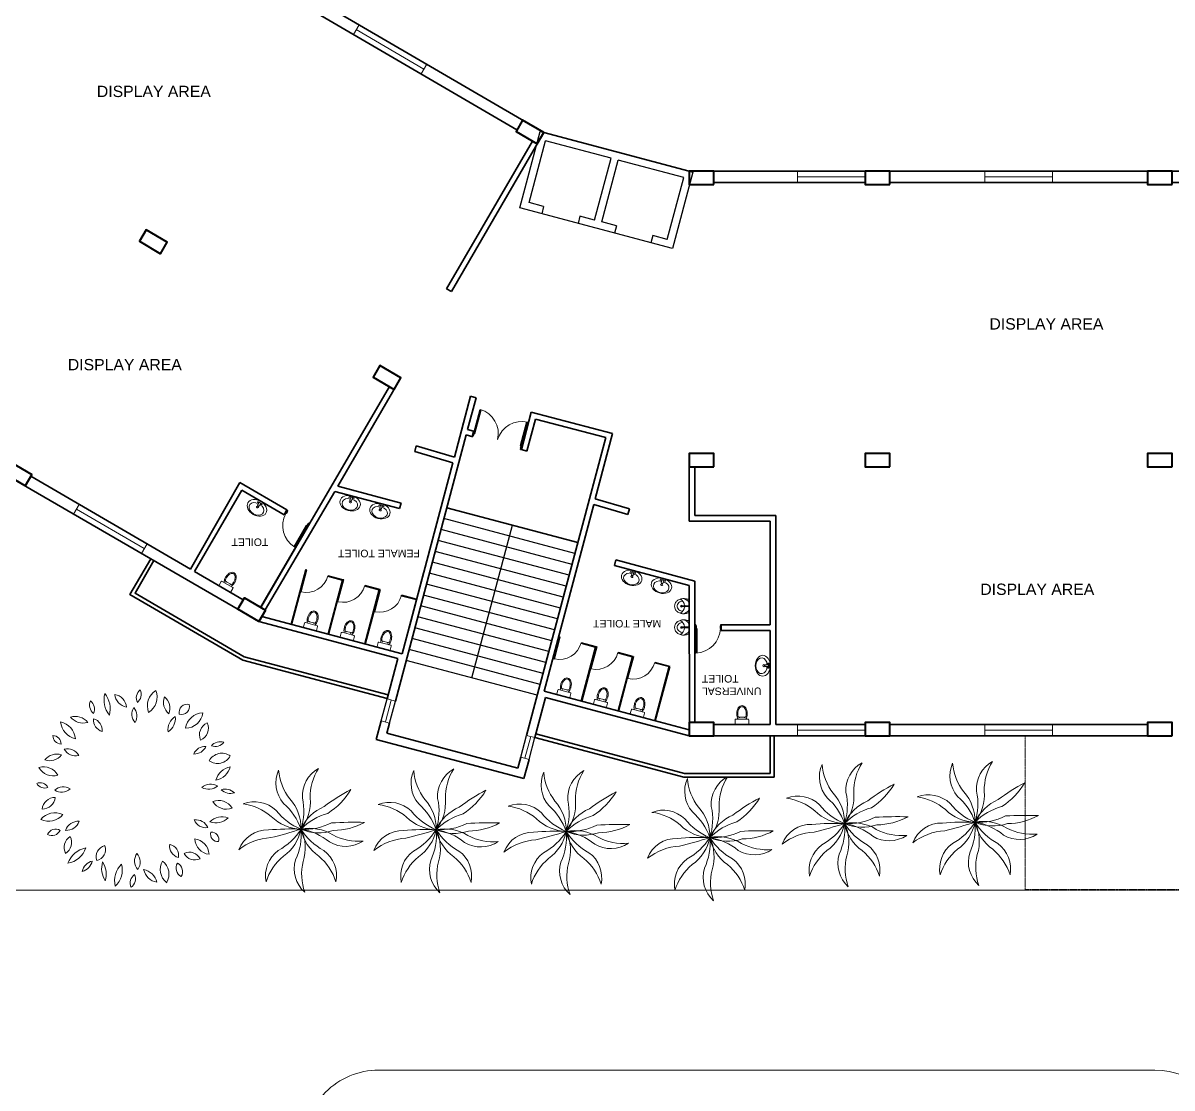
# Model space of a CAD drawing. Header units: millimetres. Extents: x 3079 to 579737, y 1565 to 1161826.
# Drawn here: x 73948 to 104477, y 1095166 to 1123462 of the extents above; entities that cross this region are included whole.
import ezdxf

# ---------------------------------------------------------------- set-up
doc = ezdxf.new("R2010")
doc.units = ezdxf.units.MM
doc.linetypes.add('DASHED2', pattern=[9.525, 6.35, -3.175])
for name, color, linetype, lineweight in [('1', 7, 'Continuous', 35), ('A_COL', 250, 'Continuous', 40), ('A_ELE1', 250, 'Continuous', 20), ('A_WIN-DOR', 250, 'Continuous', 30), ('ABOVE', 252, 'DASHED2', 9), ('DOOR', 250, 'Continuous', 15), ('IG-Area', 250, 'Continuous', 30), ('partition', 253, 'Continuous', 5), ('TWOWHEELER', 250, 'Continuous', 9), ('WINDOW', 252, 'Continuous', 15)]:
    doc.layers.add(name, color=color, linetype=linetype, lineweight=lineweight)
doc.layers.add('FURNITURE', color=253, linetype='Continuous', lineweight=5, transparency=0.05)
doc.layers.add('TREES', color=72, linetype='Continuous', lineweight=5, transparency=0.05)
doc.styles.get("Standard").update_dxf_attribs({"font": 'arial.ttf'})

msp = doc.modelspace()

# ---------------------------------------------------------------- linework, layer by layer
for p, q in [((87149, 1118548), (87689, 1120577)), ((87689, 1120577), (89719, 1120037)), ((89719, 1120037), (87689, 1120577)), ((87394, 1118690), (87831, 1120333)), ((89571, 1119870), (87831, 1120333)), ((89134, 1118227), (89571, 1119870)), ((89327, 1118176), (89764, 1119818)), ((89719, 1120037), (91748, 1119498)), ((91503, 1119356), (89764, 1119818)), ((91748, 1119498), (91208, 1117468)), ((91066, 1117713), (91503, 1119356)), ((87781, 1118587), (87394, 1118690)), ((87781, 1118587), (87729, 1118394)), ((89179, 1118008), (87149, 1118548)), ((88747, 1118330), (88696, 1118137)), ((89134, 1118227), (88747, 1118330)), ((91208, 1117468), (89179, 1118008)), ((89714, 1118073), (89327, 1118176)), ((89714, 1118073), (89662, 1117879)), ((90680, 1117816), (90628, 1117622)), ((91066, 1117713), (90680, 1117816)), ((88690, 1109658), (85211, 1110583)), ((88613, 1109368), (85132, 1110294)), ((85871, 1106062), (86950, 1110121)), ((88536, 1109078), (85055, 1110004)), ((88381, 1108498), (84901, 1109424)), ((88459, 1108788), (84978, 1109714)), ((88304, 1108208), (84824, 1109134)), ((88227, 1107918), (84747, 1108844)), ((88150, 1107628), (84670, 1108554)), ((88073, 1107338), (84593, 1108264)), ((87996, 1107049), (84516, 1107974)), ((87919, 1106759), (84438, 1107684)), ((87842, 1106469), (84361, 1107394)), ((87765, 1106179), (84284, 1107105)), ((87687, 1105889), (84207, 1106815)), ((87610, 1105599), (84130, 1106525)), ((87609, 1105599), (84130, 1106525)), ((83466, 1104922), (83620, 1105502)), ((83688, 1104863), (83842, 1105443)), ((87172, 1103956), (87327, 1104536)), ((87395, 1103897), (87549, 1104477))]:
    msp.add_line(p, q)
at = {"layer": '1'}
for p, q in [((87786, 1120552), (67054, 1132643)), ((87073, 1120620), (81439, 1123906)), ((87786, 1120552), (85329, 1116324)), ((91652, 1119523), (87786, 1120552)), ((87481, 1120325), (85200, 1116400)), ((87635, 1120292), (87635, 1120292)), ((91652, 1119523), (108827, 1119523)), ((91652, 1119523), (96352, 1119523)), ((104152, 1119523), (103852, 1119523)), ((104152, 1119523), (104477, 1119523)), ((92302, 1119223), (96327, 1119223)), ((96977, 1119223), (103827, 1119223)), ((104477, 1119223), (108827, 1119223)), ((85200, 1116400), (85329, 1116324)), ((82312, 1111154), (83987, 1114030)), ((81566, 1110171), (83682, 1113804)), ((85842, 1113545), (85411, 1111924)), ((85987, 1113507), (85762, 1112661)), ((85987, 1113507), (85842, 1113545)), ((87189, 1112127), (87454, 1113123)), ((89615, 1112557), (87454, 1113123)), ((87334, 1112088), (87561, 1112940)), ((89432, 1112450), (87561, 1112940)), ((85724, 1112516), (83842, 1105443)), ((85901, 1112469), (85724, 1112516)), ((85918, 1112620), (85762, 1112661)), ((85880, 1112475), (85918, 1112620)), ((89153, 1110818), (89615, 1112557)), ((84396, 1112224), (84358, 1112079)), ((85411, 1111924), (84396, 1112224)), ((89432, 1112450), (87327, 1104536)), ((85372, 1111779), (84358, 1112079)), ((87334, 1112088), (87189, 1112127)), ((92302, 1112023), (91652, 1112023)), ((85372, 1111779), (84022, 1106701)), ((91652, 1111723), (91652, 1110226)), ((91802, 1111673), (91802, 1110376)), ((73726, 1111327), (78292, 1108674)), ((74158, 1111424), (78395, 1108952)), ((78395, 1108952), (79708, 1111254)), ((79708, 1111254), (80961, 1110524)), ((78504, 1108889), (79762, 1111049)), ((79762, 1111049), (80885, 1110394)), ((80380, 1107866), (82231, 1111018)), ((82231, 1111018), (83956, 1110563)), ((82312, 1111154), (83994, 1110708)), ((83994, 1110708), (83956, 1110563)), ((87793, 1105706), (89114, 1110673)), ((90020, 1110405), (89114, 1110673)), ((90059, 1110550), (89153, 1110818)), ((80885, 1110394), (80961, 1110524)), ((88689, 1109658), (85211, 1110583)), ((90059, 1110550), (90020, 1110405)), ((91652, 1110376), (91652, 1110376)), ((91802, 1110376), (93952, 1110376)), ((93952, 1104823), (93952, 1110376)), ((80263, 1107935), (81566, 1110171)), ((81566, 1110171), (81566, 1110171)), ((91652, 1110226), (93802, 1110226)), ((93802, 1107473), (93802, 1110226)), ((80262, 1107935), (81163, 1109479)), ((81157, 1109470), (81157, 1109470)), ((89698, 1109196), (89660, 1109051)), ((89698, 1109196), (91802, 1108636)), ((78504, 1108889), (79800, 1108133)), ((81074, 1107484), (81460, 1108933)), ((81086, 1107480), (81472, 1108930)), ((81460, 1108933), (81472, 1108930)), ((81481, 1108928), (81493, 1108924)), ((84207, 1107392), (84591, 1108842)), ((89660, 1109051), (91652, 1108521)), ((80692, 1108672), (80692, 1108672)), ((82048, 1108764), (82435, 1108661)), ((82051, 1108776), (82450, 1108670)), ((82052, 1107223), (82435, 1108661)), ((82064, 1107220), (82450, 1108670)), ((82459, 1108667), (82471, 1108664)), ((83026, 1108504), (83413, 1108401)), ((83029, 1108516), (83427, 1108410)), ((91655, 1104873), (91652, 1108521)), ((91802, 1107323), (91802, 1108636)), ((83030, 1106963), (83413, 1108401)), ((83042, 1106960), (83427, 1108410)), ((84004, 1108244), (84007, 1108256)), ((84004, 1108244), (84391, 1108141)), ((84007, 1108256), (84394, 1108153)), ((80294, 1107691), (84022, 1106701)), ((80337, 1107765), (80337, 1107765)), ((80216, 1107557), (83906, 1106575)), ((91652, 1107403), (91652, 1107403)), ((91802, 1104873), (91802, 1107323)), ((92502, 1107323), (92502, 1107473)), ((92502, 1107473), (93802, 1107473)), ((92502, 1107323), (93802, 1107323)), ((93802, 1104823), (93802, 1107323)), ((88175, 1107144), (88206, 1107135)), ((88178, 1107155), (88221, 1107144)), ((88200, 1107235), (88200, 1107235)), ((88203, 1107247), (88203, 1107247)), ((88776, 1106984), (89163, 1106881)), ((88779, 1106995), (89177, 1106889)), ((91652, 1107253), (91652, 1107253)), ((88780, 1105443), (89163, 1106881)), ((88792, 1105440), (89177, 1106889)), ((89754, 1106724), (90141, 1106621)), ((89757, 1106735), (90155, 1106629)), ((83906, 1106575), (83620, 1105502)), ((89758, 1105183), (90141, 1106621)), ((89770, 1105180), (90155, 1106629)), ((90732, 1106464), (91119, 1106361)), ((90735, 1106475), (91133, 1106369)), ((90736, 1104923), (91119, 1106361)), ((90748, 1104920), (91133, 1106369)), ((87832, 1105540), (87549, 1104477)), ((87793, 1105706), (91652, 1104679)), ((87832, 1105540), (91652, 1104524)), ((83466, 1104922), (83334, 1104429)), ((83688, 1104863), (83616, 1104592)), ((87095, 1103666), (83616, 1104592)), ((87575, 1104574), (91524, 1103523)), ((93802, 1104823), (92302, 1104823)), ((96327, 1104823), (93952, 1104823)), ((103827, 1104823), (96977, 1104823)), ((103827, 1104823), (100452, 1104823)), ((87258, 1103385), (83334, 1104429)), ((87549, 1104477), (91510, 1103423)), ((104477, 1104523), (91652, 1104523)), ((93802, 1104523), (91652, 1104523)), ((91802, 1104523), (91802, 1104523)), ((93802, 1103523), (93802, 1104523)), ((93902, 1103423), (93902, 1104523)), ((87172, 1103956), (87095, 1103666)), ((87395, 1103897), (87258, 1103385)), ((93902, 1103423), (91510, 1103423)), ((93802, 1103523), (91524, 1103523))]:
    msp.add_line(p, q, dxfattribs=at)
for points in [[(77341, 1109227), (76788, 1108276), (79790, 1106532), (83623, 1105512)], [(77428, 1109177), (76925, 1108312), (79829, 1106625), (83648, 1105609)], [(78292, 1108674), (78292, 1108674), (80202, 1107565)]]:
    msp.add_lwpolyline(points, dxfattribs=at)
at = {"layer": 'A_COL'}
for points in [[(87610, 1120249), (87786, 1120552), (87224, 1120879), (87048, 1120577)], [(92302, 1119173), (92302, 1119523), (91652, 1119523), (91652, 1119173)], [(96977, 1119173), (96977, 1119523), (96327, 1119523), (96327, 1119173)], [(104477, 1119173), (104477, 1119523), (103827, 1119523), (103827, 1119173)], [(77605, 1117333), (77782, 1117636), (77220, 1117963), (77044, 1117661)], [(83811, 1113728), (83987, 1114030), (83426, 1114358), (83250, 1114056)], [(92302, 1111673), (92302, 1112023), (91652, 1112023), (91652, 1111673)], [(96977, 1111673), (96977, 1112023), (96327, 1112023), (96327, 1111673)], [(104477, 1111673), (104477, 1112023), (103827, 1112023), (103827, 1111673)], [(74183, 1111466), (74006, 1111164), (73445, 1111491), (73621, 1111794)], [(80392, 1107859), (80216, 1107557), (79654, 1107884), (79831, 1108186)], [(92302, 1104523), (92302, 1104873), (91652, 1104873), (91652, 1104523)], [(96977, 1104523), (96977, 1104873), (96327, 1104873), (96327, 1104523)], [(104477, 1104523), (104477, 1104873), (103827, 1104873), (103827, 1104523)]]:
    msp.add_lwpolyline(points, close=True, dxfattribs=at)
at = {"layer": 'A_ELE1'}
for p, q in [((92656, 1103423), (92643, 1103423)), ((74390, 1100423), (60552, 1100423))]:
    msp.add_line(p, q, dxfattribs=at)
msp.add_lwpolyline([(87830, 1105534), (87830, 1105534)], close=True, dxfattribs=at)
at = {"layer": 'A_ELE1', "transparency": 33554687}
for centre, start, end in [((85901, 1112547), 346.8467, 73.3625), ((87207, 1112200), 76.8465, 163.3623), ((81526, 1110107), 151.5186, 238.0344), ((91803, 1107398), 271.742, 358.2578)]:
    msp.add_arc(centre, 676, start, end, dxfattribs=at)
at = {"layer": 'A_WIN-DOR', "transparency": 33554687}
for p, q in [((85926, 1112562), (86094, 1113195)), ((85951, 1112555), (86119, 1113188)), ((87168, 1112232), (87336, 1112864)), ((87192, 1112225), (87361, 1112858)), ((85907, 1112576), (85880, 1112475)), ((85901, 1112469), (85910, 1112500)), ((85928, 1112571), (85907, 1112576)), ((85910, 1112500), (85919, 1112498)), ((85919, 1112498), (85935, 1112559)), ((85928, 1112571), (85934, 1112593)), ((86559, 1112393), (86562, 1112402)), ((86559, 1112393), (86559, 1112393)), ((86562, 1112402), (86562, 1112402)), ((87167, 1112166), (87183, 1112228)), ((87176, 1112163), (87167, 1112166)), ((87168, 1112132), (87176, 1112163)), ((87216, 1112228), (87189, 1112127)), ((87195, 1112234), (87201, 1112256)), ((87195, 1112234), (87216, 1112228)), ((80927, 1110422), (80908, 1110433)), ((80932, 1110429), (80927, 1110422)), ((80972, 1110480), (80940, 1110424)), ((80980, 1110512), (80964, 1110485)), ((80964, 1110485), (80972, 1110480)), ((81476, 1110112), (81146, 1109547)), ((81498, 1110100), (81168, 1109533)), ((81493, 1110092), (81482, 1110072)), ((81522, 1110160), (81490, 1110104)), ((81493, 1110092), (81513, 1110080)), ((81513, 1110080), (81566, 1110171)), ((81530, 1110155), (81522, 1110160)), ((81546, 1110182), (81530, 1110155)), ((91802, 1107368), (91802, 1107473)), ((91824, 1107368), (91802, 1107368)), ((91824, 1107473), (91824, 1107441)), ((91824, 1107441), (91834, 1107441)), ((91824, 1107377), (91824, 1106722)), ((91824, 1107368), (91824, 1107345)), ((91834, 1107441), (91834, 1107377)), ((91850, 1107377), (91850, 1106723)), ((92479, 1107441), (92470, 1107441)), ((92470, 1107441), (92470, 1107377)), ((92479, 1107473), (92479, 1107441)), ((92479, 1107377), (92479, 1107368)), ((92479, 1107368), (92502, 1107368))]:
    msp.add_line(p, q, dxfattribs=at)
at = {"layer": 'A_WIN-DOR'}
for p, q in [((85901, 1112469), (85880, 1112475)), ((87168, 1112132), (87189, 1112127)), ((80908, 1110433), (80961, 1110524)), ((80961, 1110524), (80980, 1110512)), ((81546, 1110182), (81566, 1110171)), ((91824, 1107473), (91802, 1107473)), ((92502, 1107473), (92479, 1107473)), ((92502, 1107368), (92502, 1107473))]:
    msp.add_line(p, q, dxfattribs=at)
at = {"layer": 'A_WIN-DOR', "transparency": 33554687}
for points in [[(85926, 1112562), (85951, 1112555)], [(86559, 1112393), (86559, 1112393)], [(87192, 1112225), (87168, 1112232)], [(80932, 1110429), (80940, 1110424)], [(81498, 1110100), (81476, 1110112)], [(91824, 1107377), (91850, 1107377)], [(92479, 1107377), (92470, 1107377)]]:
    msp.add_lwpolyline(points, dxfattribs=at)
at = {"layer": 'ABOVE', "ltscale": 0.25}
for p, q in [((100572, 1100442), (100572, 1104523)), ((100572, 1100423), (100572, 1102523)), ((100572, 1100442), (109080, 1100442)), ((100572, 1100423), (109080, 1100423))]:
    msp.add_line(p, q, dxfattribs=at)
at = {"layer": 'DOOR'}
for p, q in [((81481, 1108928), (81327, 1108348)), ((81493, 1108924), (81339, 1108345)), ((81481, 1108928), (81493, 1108924)), ((82459, 1108667), (82305, 1108088)), ((82471, 1108664), (82317, 1108084)), ((82459, 1108667), (82471, 1108664)), ((81327, 1108348), (81339, 1108345)), ((83436, 1108403), (83282, 1107823)), ((83448, 1108400), (83293, 1107820)), ((83436, 1108403), (83448, 1108400)), ((82305, 1108088), (82317, 1108084)), ((83282, 1107823), (83293, 1107820)), ((88209, 1107147), (88055, 1106567)), ((88221, 1107144), (88066, 1106564)), ((88209, 1107147), (88221, 1107144)), ((89187, 1106887), (89033, 1106307)), ((89199, 1106884), (89044, 1106304)), ((89187, 1106887), (89199, 1106884)), ((88055, 1106567), (88066, 1106564)), ((90165, 1106627), (90011, 1106047)), ((90177, 1106624), (90022, 1106044)), ((90165, 1106627), (90177, 1106624)), ((89033, 1106307), (89044, 1106304)), ((90011, 1106047), (90022, 1106044))]:
    msp.add_line(p, q, dxfattribs=at)
at = {"layer": 'FURNITURE'}
for p, q in [((80199, 1110681), (80138, 1110717)), ((80175, 1110729), (80189, 1110753)), ((80214, 1110706), (80175, 1110729)), ((80224, 1110724), (80181, 1110649)), ((80189, 1110753), (80306, 1110685)), ((80263, 1110702), (80219, 1110626)), ((80263, 1110702), (80224, 1110724)), ((80299, 1110622), (80238, 1110658)), ((80292, 1110661), (80252, 1110684)), ((80306, 1110685), (80292, 1110661)), ((82646, 1110812), (82576, 1110830)), ((82609, 1110852), (82616, 1110879)), ((82653, 1110840), (82609, 1110852)), ((82616, 1110879), (82747, 1110844)), ((82658, 1110860), (82636, 1110776)), ((82701, 1110849), (82658, 1110860)), ((82701, 1110849), (82679, 1110765)), ((82757, 1110782), (82688, 1110801)), ((82740, 1110817), (82696, 1110829)), ((82747, 1110844), (82740, 1110817)), ((83400, 1110642), (83408, 1110668)), ((83445, 1110630), (83400, 1110642)), ((83408, 1110668), (83539, 1110634)), ((83450, 1110650), (83427, 1110566)), ((83493, 1110638), (83450, 1110650)), ((83493, 1110638), (83470, 1110554)), ((83539, 1110634), (83531, 1110607)), ((83437, 1110602), (83368, 1110620)), ((83549, 1110572), (83480, 1110590)), ((83531, 1110607), (83487, 1110618)), ((90126, 1108830), (90057, 1108849)), ((90089, 1108870), (90096, 1108897)), ((90133, 1108858), (90089, 1108870)), ((90096, 1108897), (90227, 1108862)), ((90138, 1108878), (90116, 1108794)), ((90181, 1108867), (90138, 1108878)), ((90181, 1108867), (90159, 1108783)), ((90237, 1108800), (90168, 1108819)), ((90220, 1108835), (90176, 1108847)), ((90227, 1108862), (90220, 1108835)), ((79215, 1108620), (79161, 1108526)), ((79167, 1108502), (79447, 1108339)), ((79520, 1108463), (79240, 1108626)), ((79488, 1108540), (79323, 1108636)), ((79337, 1108609), (79346, 1108623)), ((79343, 1108606), (79337, 1108609)), ((79352, 1108620), (79343, 1108606)), ((79346, 1108623), (79352, 1108620)), ((79459, 1108557), (79451, 1108543)), ((79451, 1108543), (79457, 1108539)), ((79457, 1108539), (79465, 1108553)), ((79465, 1108553), (79459, 1108557)), ((90917, 1108620), (90848, 1108638)), ((90881, 1108660), (90888, 1108687)), ((90925, 1108648), (90881, 1108660)), ((90888, 1108687), (91019, 1108652)), ((90930, 1108668), (90908, 1108584)), ((90973, 1108656), (90930, 1108668)), ((90973, 1108656), (90950, 1108572)), ((91029, 1108590), (90960, 1108608)), ((91012, 1108625), (90967, 1108637)), ((91019, 1108652), (91012, 1108625)), ((79472, 1108345), (79526, 1108438)), ((91526, 1107980), (91466, 1107980)), ((91526, 1107956), (91466, 1107956)), ((91642, 1107980), (91544, 1107980)), ((91544, 1107973), (91544, 1107973)), ((91544, 1107963), (91544, 1107963)), ((91642, 1107980), (91545, 1107980)), ((91642, 1107956), (91545, 1107956)), ((91642, 1107956), (91545, 1107956)), ((91641, 1108143), (91642, 1107793)), ((91652, 1107973), (91642, 1107973)), ((91652, 1107963), (91642, 1107963)), ((91652, 1107973), (91652, 1107963)), ((91641, 1107578), (91642, 1107228)), ((81428, 1107520), (81400, 1107416)), ((81413, 1107394), (81726, 1107310)), ((81763, 1107449), (81450, 1107533)), ((81712, 1107515), (81527, 1107564)), ((81548, 1107542), (81552, 1107558)), ((81555, 1107540), (81548, 1107542)), ((81552, 1107558), (81559, 1107556)), ((81559, 1107556), (81555, 1107540)), ((81679, 1107524), (81675, 1107508)), ((81675, 1107508), (81682, 1107506)), ((81686, 1107522), (81679, 1107524)), ((81682, 1107506), (81686, 1107522)), ((81748, 1107323), (81775, 1107427)), ((82741, 1107189), (82428, 1107273)), ((82690, 1107255), (82505, 1107304)), ((82526, 1107282), (82530, 1107298)), ((82533, 1107280), (82526, 1107282)), ((82530, 1107298), (82537, 1107296)), ((82537, 1107296), (82533, 1107280)), ((91526, 1107415), (91466, 1107415)), ((91526, 1107391), (91466, 1107391)), ((91642, 1107415), (91544, 1107415)), ((91544, 1107408), (91544, 1107408)), ((91544, 1107398), (91544, 1107398)), ((91642, 1107415), (91545, 1107415)), ((91642, 1107391), (91545, 1107391)), ((91642, 1107391), (91545, 1107391)), ((91652, 1107408), (91642, 1107408)), ((91652, 1107398), (91642, 1107398)), ((91652, 1107408), (91652, 1107398)), ((82406, 1107260), (82378, 1107155)), ((82391, 1107133), (82704, 1107050)), ((82657, 1107264), (82653, 1107248)), ((82653, 1107248), (82660, 1107246)), ((82664, 1107262), (82657, 1107264)), ((82660, 1107246), (82664, 1107262)), ((82726, 1107063), (82753, 1107167)), ((83384, 1107000), (83356, 1106895)), ((83719, 1106929), (83406, 1107012)), ((83668, 1106995), (83483, 1107044)), ((83504, 1107022), (83508, 1107037)), ((83511, 1107020), (83504, 1107022)), ((83508, 1107037), (83515, 1107036)), ((83515, 1107036), (83511, 1107020)), ((83635, 1107004), (83631, 1106988)), ((83631, 1106988), (83638, 1106986)), ((83642, 1107002), (83635, 1107004)), ((83638, 1106986), (83642, 1107002)), ((83369, 1106873), (83682, 1106790)), ((83704, 1106803), (83731, 1106907)), ((93758, 1106407), (93671, 1106407)), ((93758, 1106363), (93671, 1106363)), ((93708, 1106407), (93708, 1106478)), ((93708, 1106291), (93708, 1106363)), ((93737, 1106407), (93737, 1106452)), ((93737, 1106452), (93765, 1106452)), ((93737, 1106317), (93737, 1106363)), ((93758, 1106363), (93758, 1106407)), ((93765, 1106452), (93765, 1106317)), ((93765, 1106317), (93737, 1106317)), ((88491, 1105669), (88178, 1105752)), ((88440, 1105735), (88255, 1105784)), ((88276, 1105762), (88280, 1105777)), ((88283, 1105760), (88276, 1105762)), ((88280, 1105777), (88287, 1105775)), ((88287, 1105775), (88283, 1105760)), ((88156, 1105740), (88128, 1105635)), ((88141, 1105613), (88454, 1105530)), ((88407, 1105743), (88403, 1105728)), ((88403, 1105728), (88410, 1105726)), ((88414, 1105742), (88407, 1105743)), ((88410, 1105726), (88414, 1105742)), ((88476, 1105543), (88503, 1105647)), ((89134, 1105479), (89106, 1105375)), ((89469, 1105409), (89156, 1105492)), ((89418, 1105475), (89233, 1105524)), ((89254, 1105501), (89258, 1105517)), ((89261, 1105500), (89254, 1105501)), ((89258, 1105517), (89265, 1105515)), ((89265, 1105515), (89261, 1105500)), ((89385, 1105483), (89381, 1105468)), ((89381, 1105468), (89388, 1105466)), ((89392, 1105481), (89385, 1105483)), ((89388, 1105466), (89392, 1105481)), ((89119, 1105353), (89432, 1105270)), ((89454, 1105282), (89481, 1105387)), ((90112, 1105219), (90084, 1105115)), ((90447, 1105149), (90134, 1105232)), ((90396, 1105214), (90211, 1105264)), ((90232, 1105241), (90236, 1105257)), ((90239, 1105239), (90232, 1105241)), ((90236, 1105257), (90243, 1105255)), ((90243, 1105255), (90239, 1105239)), ((90363, 1105223), (90359, 1105208)), ((90359, 1105208), (90366, 1105206)), ((90370, 1105221), (90363, 1105223)), ((90366, 1105206), (90370, 1105221)), ((90097, 1105093), (90410, 1105010)), ((90432, 1105022), (90459, 1105127)), ((92872, 1104949), (92872, 1104841)), ((93214, 1104967), (92890, 1104967)), ((93147, 1105018), (92956, 1105018)), ((92982, 1105002), (92982, 1105018)), ((92982, 1105018), (92989, 1105018)), ((92989, 1105002), (92982, 1105002)), ((92989, 1105018), (92989, 1105002)), ((93114, 1105018), (93114, 1105002)), ((93121, 1105018), (93114, 1105018)), ((93114, 1105002), (93121, 1105002)), ((93121, 1105002), (93121, 1105018)), ((93232, 1104841), (93232, 1104949)), ((92890, 1104823), (93214, 1104823))]:
    msp.add_line(p, q, dxfattribs=at)
for centre, radius in [((91445, 1107968), 23.7), ((91535, 1107968), 14.9), ((91445, 1107403), 23.7), ((91535, 1107403), 14.9)]:
    msp.add_circle(centre, radius, dxfattribs=at)
for centre, radius, start, end in [((79617, 1108574), 330, 134.6749, 149.7481), ((79549, 1108643), 233, 116.7165, 134.6749), ((79549, 1108643), 204, 116.7165, 134.6749), ((79517, 1108706), 162, 92.2478, 116.7165), ((79517, 1108706), 134, 92.2478, 116.7165), ((79514, 1108775), 93.1, 59.7481, 92.2478), ((79514, 1108775), 64.3, 59.7481, 92.2478), ((79514, 1108775), 64.3, 27.2483, 59.7481), ((79514, 1108775), 93.1, 27.2483, 59.7481), ((79453, 1108743), 134, 2.7796, 27.2483), ((79453, 1108743), 162, 2.7796, 27.2483), ((79176, 1108517), 18, 149.7481, 239.7481), ((79231, 1108611), 18, 59.7481, 149.7481), ((79523, 1108599), 233, 164.8212, 180.6515), ((79617, 1108574), 330, 149.7481, 164.8212), ((79523, 1108599), 204, 164.8212, 169.5721), ((79617, 1108574), 301, 149.7481, 164.8212), ((79617, 1108574), 301, 134.6749, 149.7481), ((79357, 1108696), 233, 298.8446, 314.6749), ((79357, 1108696), 204, 309.924, 314.6749), ((79289, 1108765), 301, 314.6749, 329.7481), ((79289, 1108765), 330, 314.6749, 329.7481), ((79289, 1108765), 301, 329.7481, 344.8212), ((79289, 1108765), 330, 329.7481, 344.8212), ((79382, 1108740), 204, 344.8212, 2.7796), ((79382, 1108740), 233, 344.8212, 2.7796), ((79456, 1108354), 18, 239.7481, 329.7481), ((79511, 1108447), 18, 329.7481, 59.7481), ((91433, 1107968), 173, 153.8996, 180.0477), ((91433, 1107968), 173, 180.0477, 206.1958), ((91466, 1107952), 210, 130.2027, 153.8996), ((91466, 1107984), 210, 206.1958, 229.8926), ((91433, 1107968), 108, 153.8996, 180.0477), ((91433, 1107968), 108, 180.0477, 206.1958), ((91488, 1107926), 243, 109.3112, 130.2027), ((91466, 1107952), 145, 130.2027, 153.8996), ((91466, 1107984), 145, 206.1958, 229.8926), ((91488, 1107926), 178, 109.3112, 130.2027), ((91327, 1107972), 199, 2.263, 66.692), ((91327, 1107964), 199, 293.4034, 357.8323), ((91502, 1107886), 285, 90.0477, 109.3112), ((91502, 1107886), 220, 97.0617, 109.3112), ((91445, 1107968), 14.1, 90.0477, 270.0477), ((91445, 1107968), 14.1, 270.0477, 90.0477), ((91455, 1107942), 229, 35.5197, 83.8921), ((91502, 1107886), 285, 70.7841, 90.0477), ((91535, 1107968), 10, 90.0477, 270.0477), ((91535, 1107968), 10, 90.0477, 270.0477), ((91535, 1107968), 10, 270.0477, 90.0477), ((91535, 1107968), 10, 270.0477, 90.0477), ((91480, 1107652), 517, 71.8392, 77.0814), ((81827, 1107582), 330, 165.1045, 180.1776), ((81730, 1107582), 233, 180.1776, 196.0079), ((81827, 1107582), 330, 150.0314, 165.1045), ((81827, 1107582), 301, 165.1045, 180.1776), ((81730, 1107582), 204, 180.1776, 184.9285), ((81827, 1107582), 301, 150.0314, 165.1045), ((81743, 1107631), 233, 132.073, 150.0314), ((81743, 1107631), 204, 132.073, 150.0314), ((81696, 1107683), 162, 107.6043, 132.073), ((81696, 1107683), 134, 107.6043, 132.073), ((81675, 1107749), 93.1, 75.1045, 107.6043), ((81675, 1107749), 64.3, 75.1045, 107.6043), ((81675, 1107749), 64.3, 42.6047, 75.1045), ((81675, 1107749), 93.1, 42.6047, 75.1045), ((81460, 1107680), 301, 330.0314, 345.1045), ((81624, 1107702), 134, 18.136, 42.6047), ((81624, 1107702), 162, 18.136, 42.6047), ((81460, 1107680), 330, 330.0314, 345.1045), ((81557, 1107680), 204, 0.1776, 18.136), ((81460, 1107680), 301, 345.1045, 0.1776), ((81557, 1107680), 233, 0.1776, 18.136), ((81460, 1107680), 330, 345.1045, 0.1776), ((82653, 1107489), 93.1, 75.1045, 107.6043), ((82653, 1107489), 93.1, 42.6047, 75.1045), ((91488, 1108010), 243, 229.8926, 250.7841), ((91488, 1107361), 243, 109.3112, 130.2027), ((91488, 1108010), 178, 229.8926, 250.7841), ((91327, 1107407), 199, 2.263, 66.692), ((91502, 1108050), 285, 250.7841, 270.0477), ((91502, 1107321), 285, 90.0477, 109.3112), ((91502, 1108050), 220, 250.7841, 263.0337), ((91455, 1107994), 229, 274.8869, 324.6725), ((91455, 1107377), 229, 35.5197, 83.8921), ((91502, 1108050), 285, 270.0477, 289.3112), ((91502, 1107321), 285, 70.7841, 90.0477), ((91480, 1108285), 517, 283.0139, 288.2562), ((91480, 1107087), 517, 71.8392, 77.0814), ((81417, 1107411), 18, 165.1045, 255.1045), ((81445, 1107515), 18, 75.1045, 165.1045), ((81544, 1107631), 233, 314.2011, 330.0314), ((81544, 1107631), 204, 325.2805, 330.0314), ((81730, 1107328), 18, 255.1045, 345.1045), ((81758, 1107432), 18, 345.1045, 75.1045), ((82423, 1107255), 18, 75.1045, 165.1045), ((82805, 1107322), 330, 165.1045, 180.1776), ((82708, 1107322), 233, 180.1776, 196.0079), ((82805, 1107322), 330, 150.0314, 165.1045), ((82805, 1107322), 301, 165.1045, 180.1776), ((82708, 1107322), 204, 180.1776, 184.9285), ((82805, 1107322), 301, 150.0314, 165.1045), ((82721, 1107371), 233, 132.073, 150.0314), ((82721, 1107371), 204, 132.073, 150.0314), ((82674, 1107423), 162, 107.6043, 132.073), ((82674, 1107423), 134, 107.6043, 132.073), ((82653, 1107489), 64.3, 75.1045, 107.6043), ((82653, 1107489), 64.3, 42.6047, 75.1045), ((82438, 1107420), 301, 330.0314, 345.1045), ((82602, 1107442), 134, 18.136, 42.6047), ((82602, 1107442), 162, 18.136, 42.6047), ((82438, 1107420), 330, 330.0314, 345.1045), ((82535, 1107420), 204, 0.1776, 18.136), ((82438, 1107420), 301, 345.1045, 0.1776), ((82535, 1107420), 233, 0.1776, 18.136), ((82438, 1107420), 330, 345.1045, 0.1776), ((83699, 1107110), 233, 132.073, 150.0314), ((83652, 1107163), 162, 107.6043, 132.073), ((83652, 1107163), 134, 107.6043, 132.073), ((83631, 1107229), 93.1, 75.1045, 107.6043), ((83631, 1107229), 64.3, 75.1045, 107.6043), ((83631, 1107229), 64.3, 42.6047, 75.1045), ((83631, 1107229), 93.1, 42.6047, 75.1045), ((83580, 1107182), 162, 18.136, 42.6047), ((91433, 1107403), 173, 153.8996, 180.0477), ((91433, 1107403), 173, 180.0477, 206.1958), ((91466, 1107387), 210, 130.2027, 153.8996), ((91466, 1107419), 210, 206.1958, 229.8926), ((91433, 1107403), 108, 153.8996, 180.0477), ((91433, 1107403), 108, 180.0477, 206.1958), ((91466, 1107387), 145, 130.2027, 153.8996), ((91466, 1107419), 145, 206.1958, 229.8926), ((91488, 1107361), 178, 109.3112, 130.2027), ((91488, 1107445), 178, 229.8926, 250.7841), ((91327, 1107399), 199, 293.4034, 357.8323), ((91502, 1107321), 220, 97.0617, 109.3112), ((91502, 1107485), 220, 250.7841, 263.0337), ((91445, 1107403), 14.1, 90.0477, 270.0477), ((91445, 1107403), 14.1, 270.0477, 90.0477), ((91455, 1107429), 229, 274.8869, 324.6725), ((91535, 1107403), 10, 90.0477, 270.0477), ((91535, 1107403), 10, 90.0477, 270.0477), ((91535, 1107403), 10, 270.0477, 90.0477), ((91535, 1107403), 10, 270.0477, 90.0477), ((82395, 1107151), 18, 165.1045, 255.1045), ((82522, 1107371), 233, 314.2011, 330.0314), ((82522, 1107371), 204, 325.2805, 330.0314), ((82708, 1107068), 18, 255.1045, 345.1045), ((82736, 1107172), 18, 345.1045, 75.1045), ((83401, 1106995), 18, 75.1045, 165.1045), ((83783, 1107062), 330, 165.1045, 180.1776), ((83686, 1107062), 233, 180.1776, 196.0079), ((83783, 1107062), 330, 150.0314, 165.1045), ((83783, 1107062), 301, 165.1045, 180.1776), ((83686, 1107062), 204, 180.1776, 184.9285), ((83783, 1107062), 301, 150.0314, 165.1045), ((83699, 1107110), 204, 132.073, 150.0314), ((83500, 1107111), 233, 314.2011, 330.0314), ((83500, 1107111), 204, 325.2805, 330.0314), ((83416, 1107160), 301, 330.0314, 345.1045), ((83580, 1107182), 134, 18.136, 42.6047), ((83416, 1107160), 330, 330.0314, 345.1045), ((83513, 1107160), 204, 0.1776, 18.136), ((83416, 1107160), 301, 345.1045, 0.1776), ((83513, 1107160), 233, 0.1776, 18.136), ((83416, 1107160), 330, 345.1045, 0.1776), ((91488, 1107445), 243, 229.8926, 250.7841), ((91502, 1107485), 285, 250.7841, 270.0477), ((91502, 1107485), 285, 270.0477, 289.3112), ((91480, 1107720), 517, 283.0139, 288.2562), ((83373, 1106891), 18, 165.1045, 255.1045), ((83686, 1106807), 18, 255.1045, 345.1045), ((83714, 1106912), 18, 345.1045, 75.1045), ((88424, 1105903), 162, 107.6043, 132.073), ((88403, 1105969), 93.1, 75.1045, 107.6043), ((88403, 1105969), 93.1, 42.6047, 75.1045), ((88173, 1105735), 18, 75.1045, 165.1045), ((88555, 1105802), 330, 165.1045, 180.1776), ((88458, 1105802), 233, 180.1776, 196.0079), ((88555, 1105802), 330, 150.0314, 165.1045), ((88555, 1105802), 301, 165.1045, 180.1776), ((88458, 1105802), 204, 180.1776, 184.9285), ((88555, 1105802), 301, 150.0314, 165.1045), ((88471, 1105850), 233, 132.073, 150.0314), ((88471, 1105850), 204, 132.073, 150.0314), ((88424, 1105903), 134, 107.6043, 132.073), ((88403, 1105969), 64.3, 75.1045, 107.6043), ((88403, 1105969), 64.3, 42.6047, 75.1045), ((88272, 1105851), 204, 325.2805, 330.0314), ((88188, 1105899), 301, 330.0314, 345.1045), ((88352, 1105922), 134, 18.136, 42.6047), ((88352, 1105922), 162, 18.136, 42.6047), ((88188, 1105899), 330, 330.0314, 345.1045), ((88285, 1105900), 204, 0.1776, 18.136), ((88188, 1105899), 301, 345.1045, 0.1776), ((88285, 1105900), 233, 0.1776, 18.136), ((88188, 1105899), 330, 345.1045, 0.1776), ((89449, 1105590), 233, 132.073, 150.0314), ((89402, 1105642), 162, 107.6043, 132.073), ((89402, 1105642), 134, 107.6043, 132.073), ((89381, 1105708), 93.1, 75.1045, 107.6043), ((89381, 1105708), 64.3, 75.1045, 107.6043), ((89381, 1105708), 64.3, 42.6047, 75.1045), ((89381, 1105708), 93.1, 42.6047, 75.1045), ((89330, 1105662), 134, 18.136, 42.6047), ((89330, 1105662), 162, 18.136, 42.6047), ((88145, 1105631), 18, 165.1045, 255.1045), ((88272, 1105851), 233, 314.2011, 330.0314), ((88458, 1105547), 18, 255.1045, 345.1045), ((88486, 1105652), 18, 345.1045, 75.1045), ((89151, 1105475), 18, 75.1045, 165.1045), ((89533, 1105542), 330, 165.1045, 180.1776), ((89436, 1105541), 233, 180.1776, 196.0079), ((89533, 1105542), 330, 150.0314, 165.1045), ((89533, 1105542), 301, 165.1045, 180.1776), ((89436, 1105541), 204, 180.1776, 184.9285), ((89533, 1105542), 301, 150.0314, 165.1045), ((89449, 1105590), 204, 132.073, 150.0314), ((89250, 1105591), 233, 314.2011, 330.0314), ((89250, 1105591), 204, 325.2805, 330.0314), ((89166, 1105639), 301, 330.0314, 345.1045), ((89166, 1105639), 330, 330.0314, 345.1045), ((89263, 1105640), 204, 0.1776, 18.136), ((89166, 1105639), 301, 345.1045, 0.1776), ((89263, 1105640), 233, 0.1776, 18.136), ((89166, 1105639), 330, 345.1045, 0.1776), ((90511, 1105282), 330, 150.0314, 165.1045), ((90427, 1105330), 233, 132.073, 150.0314), ((90427, 1105330), 204, 132.073, 150.0314), ((90380, 1105382), 162, 107.6043, 132.073), ((90380, 1105382), 134, 107.6043, 132.073), ((90359, 1105448), 93.1, 75.1045, 107.6043), ((90359, 1105448), 64.3, 75.1045, 107.6043), ((90359, 1105448), 64.3, 42.6047, 75.1045), ((90359, 1105448), 93.1, 42.6047, 75.1045), ((90308, 1105401), 134, 18.136, 42.6047), ((90308, 1105401), 162, 18.136, 42.6047), ((90241, 1105379), 204, 0.1776, 18.136), ((90241, 1105379), 233, 0.1776, 18.136), ((89123, 1105370), 18, 165.1045, 255.1045), ((89436, 1105287), 18, 255.1045, 345.1045), ((89464, 1105391), 18, 345.1045, 75.1045), ((90129, 1105215), 18, 75.1045, 165.1045), ((90511, 1105282), 330, 165.1045, 180.1776), ((90414, 1105281), 233, 180.1776, 196.0079), ((90511, 1105282), 301, 165.1045, 180.1776), ((90414, 1105281), 204, 180.1776, 184.9285), ((90511, 1105282), 301, 150.0314, 165.1045), ((90228, 1105331), 233, 314.2011, 330.0314), ((90228, 1105331), 204, 325.2805, 330.0314), ((90144, 1105379), 301, 330.0314, 345.1045), ((90144, 1105379), 330, 330.0314, 345.1045), ((90144, 1105379), 301, 345.1045, 0.1776), ((90442, 1105131), 18, 345.1045, 75.1045), ((90144, 1105379), 330, 345.1045, 0.1776), ((93241, 1105112), 330, 164.9269, 180.0001), ((93148, 1105137), 233, 146.9685, 164.9269), ((93241, 1105112), 301, 164.9269, 180.0001), ((93148, 1105137), 204, 146.9685, 164.9269), ((93089, 1105176), 162, 122.4999, 146.9685), ((93089, 1105176), 134, 122.4999, 146.9685), ((93052, 1105234), 93.1, 90.0001, 122.4999), ((93052, 1105234), 64.3, 90.0001, 122.4999), ((93052, 1105234), 93.1, 57.5003, 90.0001), ((93052, 1105234), 64.3, 57.5003, 90.0001), ((93014, 1105176), 134, 33.0316, 57.5003), ((93014, 1105176), 162, 33.0316, 57.5003), ((92955, 1105137), 204, 15.0732, 33.0316), ((92955, 1105137), 233, 15.0732, 33.0316), ((92862, 1105112), 301, 0.0001, 15.0732), ((92862, 1105112), 330, 0.0001, 15.0732), ((90101, 1105110), 18, 165.1045, 255.1045), ((90414, 1105027), 18, 255.1045, 345.1045), ((92890, 1104949), 18, 90.0001, 180.0001), ((92890, 1104841), 18, 180.0001, 270.0001), ((93241, 1105112), 330, 180.0001, 195.0732), ((93148, 1105087), 233, 195.0732, 210.9035), ((93241, 1105112), 301, 180.0001, 195.0732), ((93148, 1105087), 204, 195.0732, 199.8241), ((92955, 1105087), 204, 340.1761, 344.9269), ((92862, 1105112), 301, 344.9269, 0.0001), ((92955, 1105087), 233, 329.0967, 344.9269), ((92862, 1105112), 330, 344.9269, 0.0001), ((93214, 1104949), 18, 0.0001, 90.0001), ((93214, 1104841), 18, 270.0001, 0.0001)]:
    msp.add_arc(centre, radius, start, end, dxfattribs=at)
for centre, major_axis, start_param, end_param in [((82640, 1110704), (-267, 71), 1.570796326794886, 7.853981633974473), ((80165, 1110578), (-239, 139), 1.570796326794886, 7.853981633974473), ((80150, 1110552), (-182, 106), -1.109185, 4.250778), ((80205, 1110646), (22.5, -13.1), 3.694408, 5.73037), ((82632, 1110675), (-203, 54), -1.109185, 4.250778), ((82646, 1110729), (27.6, -7.3), -1.570796, 4.712389), ((82660, 1110780), (25.1, -6.7), 3.694408, 5.73037), ((83431, 1110493), (-267, 71), 1.570796326794886, 7.853981633974473), ((80178, 1110600), (24.7, -14.4), -1.570796, 4.712389), ((83423, 1110464), (-203, 54), -1.109185, 4.250778), ((83438, 1110518), (27.6, -7.3), -1.570796, 4.712389), ((83451, 1110569), (25.1, -6.7), 3.694408, 5.73037), ((90120, 1108722), (-267, 71), 1.570796326794886, 7.853981633974473), ((90112, 1108693), (-203, 54), -1.109185, 4.250778), ((90126, 1108747), (27.6, -7.3), -1.570796, 4.712389), ((90140, 1108798), (25.1, -6.7), 3.694408, 5.73037), ((90911, 1108511), (-267, 71), 1.570796326794886, 7.853981633974473), ((90904, 1108482), (-203, 54), -1.109185, 4.250778), ((90918, 1108536), (27.6, -7.3), -1.570796, 4.712389), ((90932, 1108587), (25.1, -6.7), 3.694408, 5.73037), ((93602, 1106385), (0, 277), 1.570796326794886, 7.853981633974473), ((93572, 1106385), (0, 210), -1.109185, 4.250778), ((93628, 1106385), (0, -28.6), -1.570796, 4.712389), ((93681, 1106385), (0, -26), 3.694408, 5.73037)]:
    msp.add_ellipse(centre, major_axis=major_axis, ratio=0.723214, start_param=start_param, end_param=end_param, dxfattribs=at)
at = {"layer": 'partition'}
for centre in [(81472, 1108930), (82450, 1108670), (83426, 1108406), (88199, 1107150), (89177, 1106889), (90155, 1106629)]:
    msp.add_arc(centre, 600, 257.2058, 345.1045, dxfattribs=at)
at = {"layer": 'TREES'}
for points in [[(81335, 1102044, 0.132218), (80870, 1102728, -0.290059), (80738, 1103615)], [(81335, 1102044, 0.189994), (81037, 1102848, -0.147093), (80738, 1103615)], [(81335, 1102044, 0.189994), (81580, 1102867, -0.147093), (81801, 1103659)], [(81335, 1102044, 0.132218), (81374, 1102870, -0.290059), (81801, 1103659)], [(84926, 1102029, 0.189994), (85170, 1102852, -0.147093), (85392, 1103644)], [(84926, 1102029, 0.132218), (84965, 1102855, -0.290059), (85392, 1103644)], [(95776, 1102193, 0.132218), (95311, 1102877, -0.290059), (95179, 1103764)], [(95776, 1102193, 0.189994), (95477, 1102998, -0.147093), (95179, 1103764)], [(95776, 1102193, 0.189994), (96020, 1103016, -0.147093), (96241, 1103808)], [(95776, 1102193, 0.132218), (95814, 1103019, -0.290059), (96241, 1103808)], [(99244, 1102228, 0.132218), (98779, 1102912, -0.290059), (98647, 1103799)], [(99244, 1102228, 0.189994), (98945, 1103032, -0.147093), (98647, 1103799)], [(99244, 1102228, 0.189994), (99488, 1103051, -0.147093), (99710, 1103843)], [(99244, 1102228, 0.132218), (99283, 1103054, -0.290059), (99710, 1103843)], [(84926, 1102029, 0.132218), (84461, 1102713, -0.290059), (84329, 1103600)], [(84926, 1102029, 0.189994), (84627, 1102833, -0.147093), (84329, 1103600)], [(88382, 1101984, 0.132218), (87917, 1102668, -0.290059), (87785, 1103555)], [(88382, 1101984, 0.189994), (88083, 1102789, -0.147093), (87785, 1103555)], [(88382, 1101984, 0.189994), (88626, 1102807, -0.147093), (88848, 1103599)], [(88382, 1101984, 0.132218), (88421, 1102810, -0.290059), (88848, 1103599)], [(92197, 1101819, 0.132218), (91732, 1102503, -0.290059), (91600, 1103390)], [(92197, 1101819, 0.189994), (91899, 1102624, -0.147093), (91600, 1103390)], [(92197, 1101819, 0.189994), (92442, 1102642, -0.147093), (92663, 1103435)], [(92197, 1101819, 0.132218), (92236, 1102646, -0.290059), (92663, 1103435)], [(81335, 1102044, -0.132218), (82049, 1102463, 0.112756), (82657, 1103094)], [(81335, 1102044, -0.189994), (81950, 1102643, -0.042997), (82657, 1103094)], [(84926, 1102029, -0.132218), (85640, 1102448, 0.112756), (86248, 1103079)], [(84926, 1102029, -0.189994), (85541, 1102628, -0.042997), (86248, 1103079)], [(88382, 1101984, -0.132218), (89096, 1102403, 0.112756), (89704, 1103034)], [(88382, 1101984, -0.189994), (88997, 1102583, -0.042997), (89704, 1103034)], [(95776, 1102193, -0.132218), (96489, 1102612, 0.112756), (97097, 1103243)], [(95776, 1102193, -0.189994), (96391, 1102792, -0.042997), (97097, 1103243)], [(99244, 1102228, -0.132218), (99958, 1102647, 0.112756), (100566, 1103277)], [(99244, 1102228, -0.189994), (99859, 1102827, -0.042997), (100566, 1103277)], [(81335, 1102044, -0.132218), (80674, 1102540, 0.290059), (79794, 1102714)], [(81335, 1102044, -0.189994), (80545, 1102380, 0.147093), (79794, 1102714)], [(84926, 1102029, -0.132218), (84265, 1102526, 0.290059), (83385, 1102699)], [(84926, 1102029, -0.189994), (84136, 1102365, 0.147093), (83385, 1102699)], [(88382, 1101984, -0.132218), (87721, 1102481, 0.290059), (86841, 1102654)], [(92197, 1101819, -0.132218), (92911, 1102238, 0.112756), (93519, 1102869)], [(92197, 1101819, -0.189994), (92812, 1102419, -0.042997), (93519, 1102869)], [(95776, 1102193, -0.132218), (95114, 1102690, 0.290059), (94235, 1102863)], [(95776, 1102193, -0.189994), (94986, 1102529, 0.147093), (94235, 1102863)], [(99244, 1102228, -0.132218), (98583, 1102724, 0.290059), (97703, 1102898)], [(99244, 1102228, -0.189994), (98454, 1102564, 0.147093), (97703, 1102898)], [(88382, 1101984, -0.189994), (87592, 1102320, 0.147093), (86841, 1102654)], [(92197, 1101819, -0.132218), (91536, 1102316, 0.290059), (90656, 1102490)], [(92197, 1101819, -0.189994), (91408, 1102156, 0.147093), (90656, 1102490)], [(99244, 1102228, 0.132218), (100055, 1102393, -0.02063), (100930, 1102407)], [(99244, 1102228, 0.189994), (100102, 1102193, 0.126541), (100930, 1102407)], [(81335, 1102044, 0.132218), (82146, 1102210, -0.02063), (83021, 1102223)], [(81335, 1102044, 0.189994), (82193, 1102009, 0.126541), (83021, 1102223)], [(84926, 1102029, 0.132218), (85737, 1102195, -0.02063), (86612, 1102208)], [(84926, 1102029, 0.189994), (85784, 1101994, 0.126541), (86612, 1102208)], [(88382, 1101984, 0.132218), (89193, 1102150, -0.02063), (90068, 1102163)], [(88382, 1101984, 0.189994), (89240, 1101950, 0.126541), (90068, 1102163)], [(95776, 1102193, 0.033158), (94909, 1102170, 0.319903), (94119, 1101644)], [(95776, 1102193, -0.018871), (94970, 1101967, 0.153534), (94119, 1101644)], [(95776, 1102193, -0.132218), (95172, 1101627, 0.290059), (94848, 1100791)], [(95776, 1102193, -0.189994), (95308, 1101473, 0.147093), (94848, 1100791)], [(95776, 1102193, -0.132218), (95632, 1101378, 0.290059), (95876, 1100515)], [(95776, 1102193, 0.132218), (96586, 1102359, -0.02063), (97462, 1102372)], [(95776, 1102193, 0.189994), (96634, 1102159, 0.126541), (97462, 1102372)], [(95776, 1102193, -0.189994), (96620, 1102038, 0.147093), (97427, 1101877)], [(95776, 1102193, -0.132218), (96530, 1101853, 0.290059), (97427, 1101877)], [(95776, 1102193, 0.189994), (96244, 1101473, -0.147093), (96703, 1100791)], [(95776, 1102193, 0.132218), (96380, 1101627, -0.290059), (96703, 1100791)], [(95776, 1102193, -0.189994), (95834, 1101336, 0.147093), (95876, 1100515)], [(99244, 1102228, 0.033158), (98378, 1102205, 0.319903), (97588, 1101678)], [(99244, 1102228, -0.018871), (98439, 1102002, 0.153534), (97588, 1101678)], [(99244, 1102228, -0.132218), (98640, 1101662, 0.290059), (98317, 1100826)], [(99244, 1102228, -0.189994), (98776, 1101508, 0.147093), (98317, 1100826)], [(99244, 1102228, -0.132218), (99101, 1101413, 0.290059), (99344, 1100550)], [(99244, 1102228, -0.189994), (100089, 1102073, 0.147093), (100895, 1101912)], [(99244, 1102228, -0.132218), (99999, 1101888, 0.290059), (100895, 1101912)], [(99244, 1102228, 0.189994), (99712, 1101508, -0.147093), (100172, 1100826)], [(99244, 1102228, 0.132218), (99848, 1101662, -0.290059), (100172, 1100826)], [(99244, 1102228, -0.189994), (99302, 1101371, 0.147093), (99344, 1100550)], [(81335, 1102044, 0.033158), (80469, 1102021, 0.319903), (79679, 1101494)], [(81335, 1102044, -0.018871), (80530, 1101818, 0.153534), (79679, 1101494)], [(81335, 1102044, -0.132218), (80731, 1101478, 0.290059), (80408, 1100642)], [(81335, 1102044, -0.189994), (80867, 1101324, 0.147093), (80408, 1100642)], [(81335, 1102044, -0.132218), (81192, 1101229, 0.290059), (81435, 1100366)], [(81335, 1102044, -0.189994), (82180, 1101889, 0.147093), (82986, 1101728)], [(81335, 1102044, -0.132218), (82090, 1101704, 0.290059), (82986, 1101728)], [(81335, 1102044, 0.189994), (81804, 1101324, -0.147093), (82263, 1100642)], [(81335, 1102044, 0.132218), (81939, 1101478, -0.290059), (82263, 1100642)], [(81335, 1102044, -0.189994), (81393, 1101187, 0.147093), (81435, 1100366)], [(84926, 1102029, 0.033158), (84060, 1102006, 0.319903), (83270, 1101479)], [(84926, 1102029, -0.018871), (84121, 1101803, 0.153534), (83270, 1101479)], [(84926, 1102029, -0.132218), (84322, 1101463, 0.290059), (83999, 1100627)], [(84926, 1102029, -0.189994), (84458, 1101309, 0.147093), (83999, 1100627)], [(84926, 1102029, -0.132218), (84782, 1101214, 0.290059), (85026, 1100351)], [(84926, 1102029, -0.189994), (85771, 1101874, 0.147093), (86577, 1101713)], [(84926, 1102029, -0.132218), (85681, 1101689, 0.290059), (86577, 1101713)], [(84926, 1102029, 0.189994), (85394, 1101309, -0.147093), (85854, 1100627)], [(84926, 1102029, 0.132218), (85530, 1101463, -0.290059), (85854, 1100627)], [(84926, 1102029, -0.189994), (84984, 1101172, 0.147093), (85026, 1100351)], [(88382, 1101984, 0.033158), (87516, 1101961, 0.319903), (86726, 1101434)], [(88382, 1101984, -0.018871), (87577, 1101758, 0.153534), (86726, 1101434)], [(88382, 1101984, -0.132218), (87778, 1101418, 0.290059), (87455, 1100582)], [(88382, 1101984, -0.189994), (87914, 1101264, 0.147093), (87455, 1100582)], [(88382, 1101984, -0.132218), (88239, 1101169, 0.290059), (88482, 1100306)], [(88382, 1101984, -0.189994), (89227, 1101829, 0.147093), (90033, 1101668)], [(88382, 1101984, -0.132218), (89137, 1101644, 0.290059), (90033, 1101668)], [(88382, 1101984, 0.189994), (88850, 1101264, -0.147093), (89310, 1100582)], [(88382, 1101984, 0.132218), (88986, 1101418, -0.290059), (89310, 1100582)], [(88382, 1101984, -0.189994), (88440, 1101127, 0.147093), (88482, 1100306)], [(92197, 1101819, 0.033158), (91331, 1101796, 0.319903), (90541, 1101270)], [(92197, 1101819, -0.018871), (91392, 1101594, 0.153534), (90541, 1101270)], [(92197, 1101819, -0.132218), (91593, 1101254, 0.290059), (91270, 1100418)], [(92197, 1101819, -0.189994), (91729, 1101100, 0.147093), (91270, 1100418)], [(92197, 1101819, -0.132218), (92054, 1101005, 0.290059), (92297, 1100141)], [(92197, 1101819, 0.132218), (93008, 1101985, -0.02063), (93883, 1101999)], [(92197, 1101819, 0.189994), (93055, 1101785, 0.126541), (93883, 1101999)], [(92197, 1101819, -0.189994), (93042, 1101664, 0.147093), (93848, 1101503)], [(92197, 1101819, -0.132218), (92952, 1101480, 0.290059), (93848, 1101503)], [(92197, 1101819, 0.189994), (92666, 1101100, -0.147093), (93125, 1100418)], [(92197, 1101819, 0.132218), (92802, 1101254, -0.290059), (93125, 1100418)], [(92197, 1101819, -0.189994), (92255, 1100963, 0.147093), (92297, 1100141)]]:
    msp.add_lwpolyline(points, format="xyb", dxfattribs=at)
for centre, radius, start, end in [((76002, 1105342), 286, 156.7754, 231.288), ((75561, 1105231), 286, 336.7754, 51.288), ((76759, 1105479), 658, 165.2071, 218.3217), ((75607, 1105239), 658, 345.2071, 38.3217), ((76324, 1105252), 376, 5.3196, 80.419), ((76761, 1105657), 376, 185.3196, 260.419), ((77236, 1105529), 278, 129.7475, 206.0709), ((76809, 1105620), 278, 309.7475, 26.0709), ((77735, 1105321), 483, 122.117, 201.7275), ((77029, 1105552), 483, 302.117, 21.7275), ((78084, 1105418), 405, 159.117, 230.3606), ((77448, 1105251), 405, 339.117, 50.3606), ((77177, 1105101), 335, 148.7877, 221.5977), ((76640, 1105052), 335, 328.7877, 41.5977), ((78314, 1105146), 219, 76.5419, 193.4774), ((78152, 1105308), 219, 256.5419, 13.4774), ((74831, 1104388), 516, 6.5487, 76.8911), ((75461, 1104950), 516, 186.5487, 256.8911), ((75332, 1104610), 430, 38.6962, 106.2415), ((75547, 1105291), 430, 218.6962, 286.2415), ((76134, 1104940), 312, 173.65, 254.6514), ((75741, 1104673), 312, 353.65, 74.6514), ((78225, 1104677), 426, 122.8873, 186.7253), ((77570, 1104985), 426, 302.8873, 6.7253), ((78256, 1105196), 474, 271.6328, 352.0268), ((78738, 1104657), 474, 91.6328, 172.0268), ((78983, 1104549), 347, 113.4753, 203.456), ((78527, 1104729), 347, 293.4753, 23.456), ((74735, 1104306), 225, 359.2557, 87.6287), ((74969, 1104528), 225, 179.2557, 267.6287), ((78502, 1104372), 333, 267.1724, 337.2365), ((78792, 1103910), 333, 87.1724, 157.2365), ((79191, 1104055), 311, 71.8192, 140.0818), ((79050, 1104551), 311, 251.8192, 320.0818), ((74844, 1103635), 402, 71.3712, 141.7535), ((74657, 1104264), 402, 251.3712, 321.7535), ((75127, 1103838), 344, 28.8072, 103.9199), ((75345, 1104337), 344, 208.8072, 283.9199), ((79234, 1103673), 388, 54.9745, 151.3792), ((79116, 1104177), 388, 234.9745, 331.3792), ((74497, 1103264), 434, 29.1952, 106.7189), ((74751, 1103891), 434, 209.1952, 286.7189), ((78980, 1103827), 492, 280.8762, 345.4479), ((79549, 1103220), 492, 100.8762, 165.4479), ((74402, 1103039), 238, 28.1981, 112.1918), ((74522, 1103372), 238, 208.1981, 292.1918), ((75021, 1102819), 347, 58.8748, 131.2135), ((74971, 1103376), 347, 238.8748, 311.2135), ((78937, 1102863), 373, 60.5095, 129.292), ((78884, 1103476), 373, 240.5095, 309.292), ((79324, 1102773), 336, 44.2577, 108.5927), ((79457, 1103326), 336, 224.2577, 288.5927), ((74806, 1102536), 352, 90.2529, 173.5221), ((74455, 1102927), 352, 270.2529, 353.5221), ((79139, 1102381), 426, 30.9482, 110.5784), ((79354, 1102999), 426, 210.9482, 290.5784), ((74799, 1101989), 490, 64.7353, 140.5781), ((74629, 1102743), 490, 244.7353, 320.5781), ((75415, 1101899), 354, 86.0282, 161.3698), ((75104, 1102365), 354, 266.0282, 341.3698), ((78546, 1101955), 337, 22.5723, 98.3335), ((78808, 1102417), 337, 202.5723, 278.3335), ((79240, 1101924), 452, 69.7201, 135.6489), ((79073, 1102664), 452, 249.7201, 315.6489), ((74817, 1101806), 238, 59.9815, 155.6676), ((74719, 1102110), 238, 239.9815, 335.6676), ((75384, 1101556), 342, 122.5817, 207.18), ((74896, 1101688), 342, 302.5817, 27.18), ((78945, 1101809), 436, 183.3189, 263.1904), ((78457, 1101351), 436, 3.3189, 83.1904), ((79129, 1101908), 197, 163.4933, 274.4697), ((78956, 1101768), 197, 343.4933, 94.4697), ((75732, 1100926), 628, 100.3005, 160.4476), ((75027, 1101755), 628, 280.3005, 340.4476), ((76196, 1101308), 306, 103.8914, 198.9039), ((75834, 1101505), 306, 283.8914, 18.9039), ((78141, 1101583), 297, 168.8066, 257.6391), ((77786, 1101350), 297, 348.8066, 77.6391), ((75875, 1100849), 358, 104.1004, 168.465), ((75436, 1101268), 358, 284.1004, 348.465), ((76648, 1100999), 610, 163.4642, 212.7906), ((75550, 1100842), 610, 343.4642, 32.7906), ((77266, 1101200), 354, 145.5248, 220.8327), ((76707, 1101169), 354, 325.5248, 40.8327), ((78041, 1100970), 445, 149.4737, 231.7586), ((77382, 1100847), 445, 329.4737, 51.7586), ((78373, 1101123), 310, 25.4537, 116.6852), ((78514, 1101534), 310, 205.4537, 296.6852), ((76987, 1100675), 607, 133.8117, 194.3077), ((75979, 1100963), 607, 313.8117, 14.3077), ((77580, 1101061), 436, 192.306, 259.6849), ((77076, 1100540), 436, 12.306, 79.6849), ((78255, 1101005), 241, 146.8151, 244.0193), ((77948, 1100920), 241, 326.8151, 64.0193), ((77076, 1100609), 280, 125.4093, 202.7101), ((76656, 1100729), 280, 305.4093, 22.7101)]:
    msp.add_arc(centre, radius, start, end, dxfattribs=at)
at = {"layer": 'TWOWHEELER'}
for p, q in [((100572, 1100423), (74390, 1100423)), ((104024, 1095641), (83400, 1095641))]:
    msp.add_line(p, q, dxfattribs=at)
for centre, radius, start, end in [((102387, 1129340), 10500, 249.2116, 249.2117), ((83400, 1093641), 2000, 90, 180.3031), ((104024, 1093641), 2000, 5.5948, 90)]:
    msp.add_arc(centre, radius, start, end, dxfattribs=at)
at = {"layer": 'WINDOW'}
for p, q in [((82726, 1123158), (82876, 1123415)), ((82801, 1123287), (84599, 1122238)), ((84526, 1122112), (84674, 1122366)), ((94527, 1119523), (94527, 1119223)), ((99502, 1119523), (99502, 1119223)), ((101302, 1119523), (101302, 1119223)), ((94527, 1119373), (96327, 1119373)), ((101302, 1119373), (99502, 1119373)), ((75294, 1110416), (75444, 1110673)), ((75369, 1110545), (77168, 1109496)), ((77094, 1109370), (77243, 1109624)), ((83577, 1104893), (83731, 1105473)), ((83620, 1105502), (83842, 1105443)), ((83466, 1104922), (83688, 1104863)), ((87549, 1104477), (87327, 1104536)), ((94527, 1104823), (94527, 1104523)), ((94527, 1104673), (96327, 1104673)), ((99502, 1104823), (99502, 1104523)), ((101302, 1104673), (99502, 1104673)), ((101302, 1104823), (101302, 1104523)), ((87283, 1103927), (87438, 1104507)), ((87395, 1103897), (87172, 1103956))]:
    msp.add_line(p, q, dxfattribs=at)

# ---------------------------------------------------------------- texts
at = {"layer": 'IG-Area', "char_height": 300, "attachment_point": 1}
for insert in [(75911, 1121794), (99626, 1115617), (75140, 1114535), (99383, 1108567)]:
    msp.add_mtext_dynamic_manual_height_columns('DISPLAY AREA ', width=38356.19, gutter_width=12.5, heights=[0], dxfattribs=dict(at, insert=insert))
at = {"layer": 'IG-Area', "char_height": 200, "attachment_point": 9, "rotation": 180}
for s, insert in [(' TOILET', (79489, 1109770)), ('FEMALE TOILET', (82320, 1109470)), ('MALE TOILET', (89092, 1107605)), ('UNIVERSAL\\PTOILET', (91986, 1106142))]:
    msp.add_mtext_dynamic_manual_height_columns(s, width=38356.19, gutter_width=12.5, heights=[0], dxfattribs=dict(at, insert=insert))

doc.saveas('drawing.dxf')
